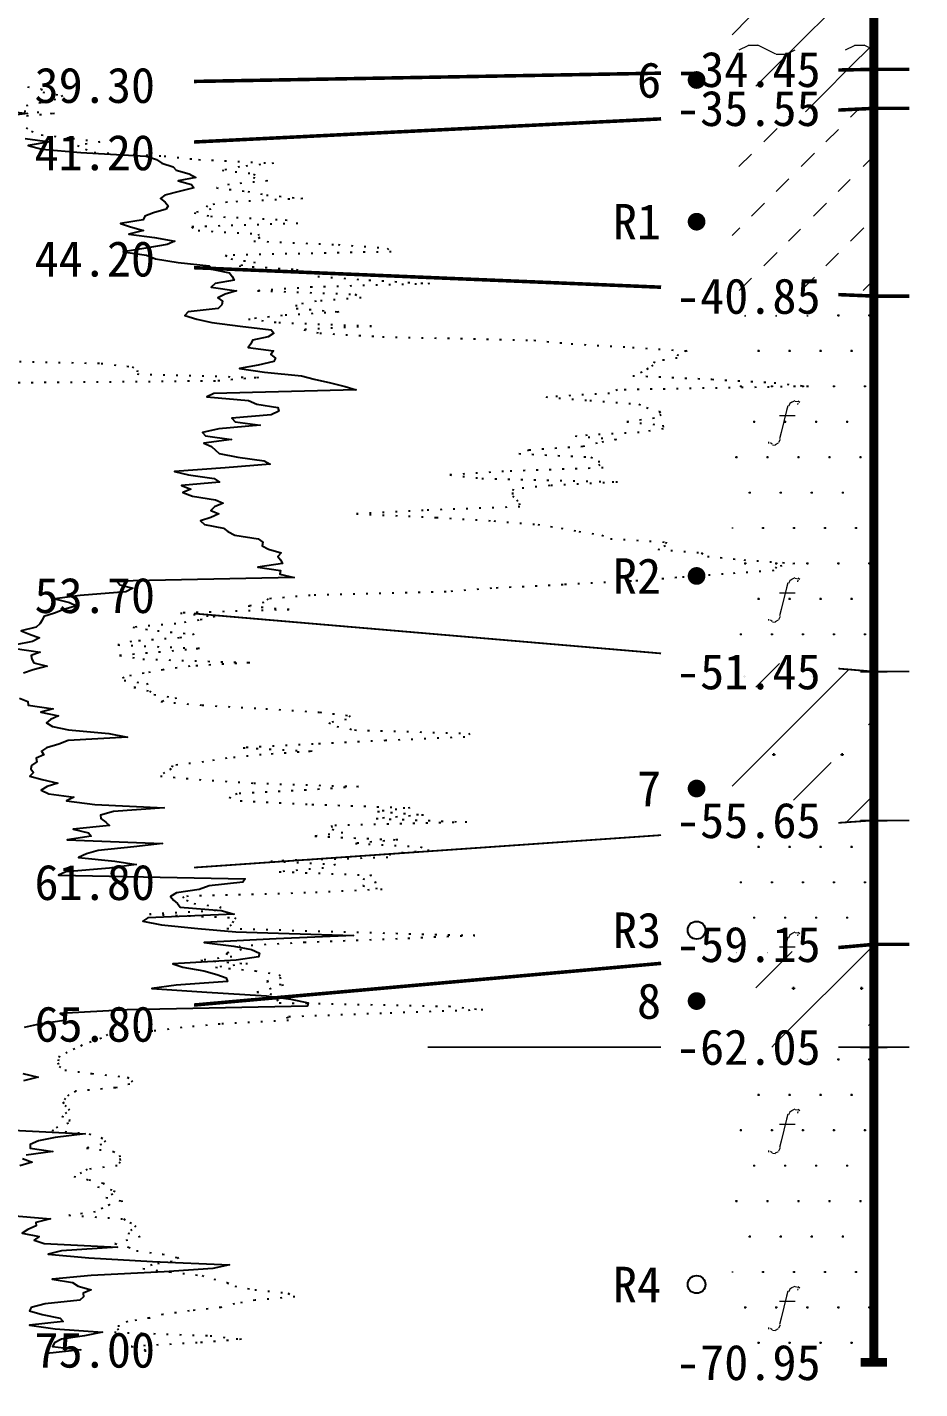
# Model space of a CAD drawing. Extents: x -37 to 3540, y -1485 to 297.
# Drawn here: x 2446 to 2496.4, y 65.4 to 142.3 of the extents above; entities that cross this region are included whole.
import ezdxf
from ezdxf.enums import TextEntityAlignment as Align

# ---------------------------------------------------------------- set-up
doc = ezdxf.new("R2010")
doc.units = 0
doc.linetypes.add('DOT', pattern=[6.35, 0, -6.35])
doc.layers.get('0').update_dxf_attribs({"linetype": 'CONTINUOUS'})
for name, color, linetype in [('CURVE', 200, 'CONTINUOUS'), ('HOLE', 41, 'CONTINUOUS'), ('SAMPLE', 1, 'CONTINUOUS'), ('STRATUM', 241, 'CONTINUOUS')]:
    doc.layers.add(name, color=color, linetype=linetype)
doc.layers.add('HATCH', color=7, linetype='CONTINUOUS', lineweight=13)
doc.styles.add('ST', font='')
doc.styles.get('ST').set_extended_font_data('SimSun')
pattern_1 = [(45, (2148.7487, 0), (-4.24264, 4.24264), [10, 0]), (45, (2149.8097, -3.182), (-2.12132, 6.36396), [3, -3])]
pattern_2 = [(82.875, (2147.914, -1.206), (0.0003693, 10.0001764), [0.0893, -80.5337]), (143.13, (2148.015, -1.2818), (-29.999964, 20.000054), [0.12627, -49.87373]), (172.875, (2148.1923, -1.304), (-70.0002457, 9.9996603), [0.17857, -80.44443]), (206.565, (2148.3707, -1.2147), (-9.999705, -9.999687), [0.19954, -22.16046]), (243.435, (2148.46, -1.0363), (9e-06, -9.999696), [0.19954, -22.16146]), (255.964, (2148.5493, -0.679), (-0.0002, -9.999501), [0.36813, -40.86287]), (255.964, (2148.8593, 0.561), (-0.0002, -9.999501), [1.27838, -39.95262]), (255.964, (2148.9278, 0.835), (-0.0002, -9.999501), [0.28235, -40.94865]), (216.87, (2149.118, 1.0892), (-9.999982, -10.000018), [0.12627, -49.87373]), (243.435, (2149.017, 1.0135), (9e-06, -9.999696), [0.19954, -22.16146]), (206.565, (2149.2965, 1.1785), (-9.999705, -9.999687), [0.19954, -22.16046]), (172.875, (2149.4737, 1.1563), (-70.0002457, 9.9996603), [0.17857, -80.44443]), (143.13, (2149.5747, 1.0806), (-29.999964, 20.000054), [0.12627, -49.87373]), (82.875, (2149.5636, 0.992), (0.0003693, 10.0001764), [0.0893, -80.5337]), (0, (2148.419, 0.34), (0, 10), [0.89286, -9.10714]), (0, (2148.7737, 0), (1, 2), [0, -1.75]), (0, (2148.7487, 0.025), (1, 2), [0, -1.75]), (0, (2148.7487, 0), (1, 2), [0, -1.75]), (0, (2148.7237, 0), (1, 2), [0, -1.75]), (0, (2148.7487, -0.025), (1, 2), [0, -1.75])]
pattern_3 = [(82.875, (2146.9125, -2.6533), (0.000812, 22.000388), [0.1964, -177.1742]), (143.13, (2147.1348, -2.82), (-65.99992, 44.00012), [0.2778, -109.7222]), (172.875, (2147.5246, -2.8687), (-154.00054, 21.999253), [0.39285, -176.97775]), (206.565, (2147.917, -2.672), (-21.99935, -21.9993), [0.439, -48.753]), (243.435, (2148.114, -2.28), (2e-05, -21.99933), [0.439, -48.7552]), (255.964, (2148.31, -1.494), (-0.00044, -21.9989), [0.8099, -89.8983]), (255.964, (2148.992, 1.2344), (-0.00044, -21.9989), [2.8124, -87.8958]), (255.964, (2149.1427, 1.837), (-0.00044, -21.9989), [0.6212, -90.087]), (216.87, (2149.5613, 2.3963), (-21.99996, -22.00004), [0.2778, -109.7222]), (243.435, (2149.339, 2.23), (2e-05, -21.99933), [0.439, -48.7552]), (206.565, (2149.954, 2.593), (-21.99935, -21.9993), [0.439, -48.753]), (172.875, (2150.3437, 2.544), (-154.00054, 21.999253), [0.39285, -176.97775]), (143.13, (2150.566, 2.3772), (-65.99992, 44.00012), [0.2778, -109.7222]), (82.875, (2150.5416, 2.1823), (0.000812, 22.000388), [0.1964, -177.1742]), (0, (2148.023, 0.748), (0, 22), [1.9643, -20.0357]), (0, (2148.8037, 0), (2.2, 4.4), [0, -3.85]), (0, (2148.7487, 0.055), (2.2, 4.4), [0, -3.85]), (0, (2148.7487, 0), (2.2, 4.4), [0, -3.85]), (0, (2148.6937, 0), (2.2, 4.4), [0, -3.85]), (0, (2148.7487, -0.055), (2.2, 4.4), [0, -3.85])]

# ---------------------------------------------------------------- blocks, each defined once
blk = doc.blocks.new('SampleSoilUndisturbed')
at = {"const_width": 0.5}
blk.add_lwpolyline([(-0.25, 0, 1), (0.25, 0, 1)], format="xyb", close=True, dxfattribs=at)
blk = doc.blocks.new('SampleSoilDisturbed')
blk.add_circle((0, 0), 0.5)

msp = doc.modelspace()

# ---------------------------------------------------------------- hatches: boundary and pattern name
at = {"layer": 'HATCH'}
h = msp.add_hatch(dxfattribs=at)
h.set_pattern_fill('YNNT', color=251, style=0)
h.set_pattern_definition([(45, (2148.7487, 0), (-2.12132, 2.12132), [10, 0]), (26.565, (2149.8228, -0.2536), (5.999823, 5.999812), [0.567, -12.849]), (0, (2149.256, -0.2536), (0, 6), [0.567, -5.433]), (26.565, (2147.1674, 0), (5.999823, 5.999812), [0.567, -12.849]), (0, (2147.6745, 0.2536), (0, 6), [0.567, -5.433]), (153.435, (2149.2558, -0.2536), (-5.999818, -5e-06), [1.134, -12.2826]), (26.565, (2152.8228, 2.7464), (5.999823, 5.999812), [0.567, -12.849]), (0, (2152.256, 2.7464), (0, 6), [0.567, -5.433]), (26.565, (2150.1674, 3), (5.999823, 5.999812), [0.567, -12.849]), (0, (2150.6745, 3.2536), (0, 6), [0.567, -5.433]), (153.435, (2152.2558, 2.7464), (-5.999818, -5e-06), [1.134, -12.2826])])
h.paths.add_polyline_path([(2493.761, 156.297), (2485.761, 155.043), (2485.761, 139.755), (2493.761, 139.897)])
h.paths.add_polyline_path([(2481.691, 138.408), (2491.25, 138.408), (2491.25, 141.341), (2481.691, 141.341)], flags=9)
h.paths.add_polyline_path([(2481.691, 154.808), (2491.25, 154.808), (2491.25, 157.741), (2481.691, 157.741)], flags=9)
h = msp.add_hatch(dxfattribs=at)
h.set_pattern_fill('FZNT', color=32, style=0)
h.set_pattern_definition(pattern_1)
h.paths.add_polyline_path([(2493.761, 139.897), (2485.761, 139.755), (2485.761, 137.3), (2493.761, 137.697)])
h.paths.add_polyline_path([(2481.691, 136.208), (2491.25, 136.208), (2491.25, 139.141), (2481.691, 139.141)], flags=9)
h.paths.add_polyline_path([(2481.691, 138.408), (2491.25, 138.408), (2491.25, 141.341), (2481.691, 141.341)], flags=9)
h = msp.add_hatch(dxfattribs=at)
h.set_pattern_fill('NZFT', color=52, style=0)
h.set_pattern_definition([(45, (2148.7487, 0), (-6e-07, 6.99998), [0.9473, -8.9522]), (45, (2150.1487, 1.4), (-6e-07, 6.99998), [0.9869, -8.9126]), (45, (2151.5487, 2.8), (-6e-07, 6.99998), [1.06018, -8.83931]), (45, (2152.9487, 4.2), (-6e-07, 6.99998), [0.94918, -8.95032]), (45, (2154.3487, 5.6), (-6e-07, 6.99998), [1.0365, -8.863]), (45, (2152.2487, 0), (-6e-07, 6.99998), [1.01335, -8.88615]), (45, (2153.6487, 1.4), (-6e-07, 6.99998), [1.07896, -12.12037]), (45, (2155.0487, 2.8), (-6e-07, 6.99998), [0.99882, -8.90067]), (45, (2149.4487, 4.2), (-4e-07, 6.99998), [1.05533, -8.84416]), (45, (2150.8487, 5.6), (-4e-07, 6.99998), [1.0365, -8.863])])
h.paths.add_polyline_path([(2493.761, 137.697), (2485.761, 137.3), (2485.761, 127.431), (2493.761, 127.097)])
h.paths.add_polyline_path([(2481.691, 125.608), (2491.25, 125.608), (2491.25, 128.541), (2481.691, 128.541)], flags=9)
h.paths.add_polyline_path([(2481.691, 136.208), (2491.25, 136.208), (2491.25, 139.141), (2481.691, 139.141)], flags=9)
h = msp.add_hatch(dxfattribs=at)
h.set_pattern_fill('FS', color=142, style=0)
h.set_pattern_definition(pattern_2)
h.paths.add_polyline_path([(2493.761, 127.097), (2485.761, 127.431), (2485.761, 106.581), (2493.761, 105.897)])
h.paths.add_polyline_path([(2481.694, 104.411), (2491.247, 104.411), (2491.247, 107.327), (2481.694, 107.327)], flags=9)
h.paths.add_polyline_path([(2481.691, 125.608), (2491.25, 125.608), (2491.25, 128.541), (2481.691, 128.541)], flags=9)
h = msp.add_hatch(dxfattribs=at)
h.set_pattern_fill('FZNT', color=32, style=0)
h.set_pattern_definition(pattern_1)
h.paths.add_polyline_path([(2493.761, 105.897), (2485.761, 106.581), (2485.761, 96.942), (2493.761, 97.497)])
h.paths.add_polyline_path([(2462.333, 99.57), (2489.009, 99.57), (2489.009, 104.514), (2462.333, 104.514)], flags=9)
h.paths.add_polyline_path([(2481.691, 96.008), (2491.25, 96.008), (2491.25, 98.941), (2481.691, 98.941)], flags=9)
h.paths.add_polyline_path([(2481.694, 104.411), (2491.247, 104.411), (2491.247, 107.327), (2481.694, 107.327)], flags=9)
h = msp.add_hatch(dxfattribs=at)
h.set_pattern_fill('FS', color=32, scale=2.2, style=0)
h.set_pattern_definition(pattern_3)
h.paths.add_polyline_path([(2493.761, 105.897), (2485.761, 106.581), (2485.761, 96.942), (2493.761, 97.497)])
h.paths.add_polyline_path([(2462.333, 99.57), (2489.009, 99.57), (2489.009, 104.514), (2462.333, 104.514)], flags=9)
h.paths.add_polyline_path([(2481.691, 96.008), (2491.25, 96.008), (2491.25, 98.941), (2481.691, 98.941)], flags=9)
h.paths.add_polyline_path([(2481.694, 104.411), (2491.247, 104.411), (2491.247, 107.327), (2481.694, 107.327)], flags=9)
h = msp.add_hatch(dxfattribs=at)
h.set_pattern_fill('FS', color=142, style=0)
h.set_pattern_definition(pattern_2)
h.paths.add_polyline_path([(2493.761, 97.497), (2485.761, 96.942), (2485.761, 89.783), (2493.761, 90.497)])
h.paths.add_polyline_path([(2481.691, 89.008), (2491.25, 89.008), (2491.25, 91.941), (2481.691, 91.941)], flags=9)
h.paths.add_polyline_path([(2481.691, 96.008), (2491.25, 96.008), (2491.25, 98.941), (2481.691, 98.941)], flags=9)
h = msp.add_hatch(dxfattribs=at)
h.set_pattern_fill('FZNT', color=32, style=0)
h.set_pattern_definition(pattern_1)
h.paths.add_polyline_path([(2493.761, 90.497), (2485.761, 89.783), (2485.761, 84.697), (2493.761, 84.697)])
h.paths.add_polyline_path([(2492.125, 82.26), (2518.801, 82.26), (2518.801, 87.204), (2492.125, 87.204)], flags=9)
h.paths.add_polyline_path([(2484.342, 82.839), (2490.92, 82.839), (2490.92, 86.485), (2484.342, 86.485)], flags=9)
h.paths.add_polyline_path([(2481.691, 83.208), (2491.25, 83.208), (2491.25, 86.141), (2481.691, 86.141)], flags=9)
h.paths.add_polyline_path([(2481.691, 89.008), (2491.25, 89.008), (2491.25, 91.941), (2481.691, 91.941)], flags=9)
h = msp.add_hatch(dxfattribs=at)
h.set_pattern_fill('FS', color=32, scale=2.2, style=0)
h.set_pattern_definition(pattern_3)
h.paths.add_polyline_path([(2493.761, 90.497), (2485.761, 89.783), (2485.761, 84.697), (2493.761, 84.697)])
h.paths.add_polyline_path([(2492.125, 82.26), (2518.801, 82.26), (2518.801, 87.204), (2492.125, 87.204)], flags=9)
h.paths.add_polyline_path([(2484.342, 82.839), (2490.92, 82.839), (2490.92, 86.485), (2484.342, 86.485)], flags=9)
h.paths.add_polyline_path([(2481.691, 83.208), (2491.25, 83.208), (2491.25, 86.141), (2481.691, 86.141)], flags=9)
h.paths.add_polyline_path([(2481.691, 89.008), (2491.25, 89.008), (2491.25, 91.941), (2481.691, 91.941)], flags=9)
h = msp.add_hatch(dxfattribs=at)
h.set_pattern_fill('FS', color=142, style=0)
h.set_pattern_definition(pattern_2)
h.paths.add_polyline_path([(2493.761, 84.697), (2485.761, 84.697), (2485.761, 66.897), (2493.761, 66.897)])
h.paths.add_polyline_path([(2492.125, 82.26), (2518.801, 82.26), (2518.801, 87.204), (2492.125, 87.204)], flags=9)
h.paths.add_polyline_path([(2484.342, 82.839), (2490.92, 82.839), (2490.92, 86.485), (2484.342, 86.485)], flags=9)
h.paths.add_polyline_path([(2481.691, 65.408), (2491.25, 65.408), (2491.25, 68.341), (2481.691, 68.341)], flags=9)
h.paths.add_polyline_path([(2481.691, 83.208), (2491.25, 83.208), (2491.25, 86.141), (2481.691, 86.141)], flags=9)

# ---------------------------------------------------------------- linework, layer by layer
at = {"layer": 'CURVE', "color": 100, "linetype": 'DOT', "ltscale": 0.1}
for points in [[(2445.288, 139.001), (2446.778, 138.801), (2446.878, 138.601), (2448.008, 138.401), (2447.588, 138.201), (2446.758, 138.001), (2445.758, 137.801)], [(2445.088, 137.601), (2447.528, 137.401), (2445.368, 137.201)], [(2445.928, 136.601), (2446.238, 136.401), (2446.788, 136.201), (2448.568, 136.001), (2450.098, 135.801), (2448.838, 135.601), (2449.278, 135.401), (2449.768, 135.201), (2453.718, 135.001), (2455.668, 134.801), (2459.888, 134.601), (2457.968, 134.401), (2456.998, 134.201), (2458.818, 134.001), (2458.738, 133.801), (2459.548, 133.601), (2457.398, 133.401), (2456.668, 133.201), (2458.438, 133.001), (2459.488, 132.801), (2461.538, 132.601), (2457.288, 132.401), (2456.088, 132.201), (2456.358, 132.001), (2455.408, 131.801), (2456.328, 131.601), (2460.558, 131.401), (2461.268, 131.201), (2455.268, 131.001), (2455.638, 130.801), (2459.028, 130.601), (2459.118, 130.401), (2458.778, 130.201), (2463.538, 130.001), (2466.308, 129.801), (2466.528, 129.601), (2457.168, 129.401), (2457.478, 129.201), (2458.858, 129.001), (2457.958, 128.801), (2461.168, 128.601), (2462.488, 128.401), (2462.388, 128.201), (2465.278, 128.001), (2468.698, 127.801), (2462.058, 127.601), (2458.998, 127.401), (2464.478, 127.201), (2464.838, 127.001), (2462.298, 126.801), (2461.168, 126.601), (2461.178, 126.401), (2463.578, 126.201), (2460.388, 126.001), (2458.478, 125.801), (2460.188, 125.601), (2465.428, 125.401), (2461.598, 125.201), (2462.508, 125.001), (2466.038, 124.801), (2474.588, 124.601), (2476.678, 124.401), (2480.148, 124.201), (2483.228, 124.001), (2482.698, 123.801), (2482.668, 123.601), (2481.388, 123.401), (2481.288, 123.201), (2481.028, 123.001), (2480.688, 122.801), (2480.168, 122.601), (2484.628, 122.401), (2488.138, 122.201), (2490.068, 122.001), (2479.298, 121.801), (2478.848, 121.601), (2475.258, 121.401), (2477.738, 121.201), (2480.498, 121.001), (2480.928, 120.801), (2481.648, 120.601), (2481.768, 120.401), (2481.378, 120.201), (2479.828, 120.001), (2481.858, 119.801), (2481.878, 119.601), (2480.528, 119.401), (2476.908, 119.201), (2479.238, 119.001), (2478.158, 118.801), (2477.338, 118.601), (2474.308, 118.401), (2473.738, 118.201), (2477.788, 118.001), (2478.248, 117.801), (2478.228, 117.601), (2478.488, 117.401), (2472.868, 117.201), (2469.838, 117.001), (2471.648, 116.801), (2479.308, 116.601), (2475.478, 116.401), (2473.408, 116.201), (2473.368, 116.001), (2473.368, 115.801), (2473.628, 115.601), (2473.748, 115.401), (2473.798, 115.201), (2468.338, 115.001), (2464.568, 114.801), (2469.088, 114.601), (2472.318, 114.401), (2474.798, 114.201), (2476.118, 114.001), (2477.118, 113.801), (2478.408, 113.601), (2478.898, 113.401), (2482.048, 113.201), (2482.008, 113.001), (2481.578, 112.801), (2484.018, 112.601), (2484.368, 112.401), (2486.418, 112.201), (2489.298, 112.001), (2488.268, 111.801), (2488.128, 111.601), (2485.258, 111.401), (2482.638, 111.201), (2480.088, 111.001), (2476.228, 110.801), (2472.188, 110.601), (2469.628, 110.401), (2461.968, 110.201), (2459.598, 110.001), (2459.348, 109.801), (2458.468, 109.601), (2460.778, 109.401), (2454.648, 109.201), (2456.578, 109.001), (2455.678, 108.801), (2454.388, 108.601), (2451.948, 108.401), (2453.338, 108.201), (2455.418, 108.001), (2454.578, 107.801), (2451.888, 107.601), (2451.118, 107.401), (2455.718, 107.201), (2453.508, 107.001), (2451.208, 106.801), (2452.518, 106.601), (2458.548, 106.401), (2455.178, 106.201), (2453.658, 106.001), (2452.588, 105.801), (2451.388, 105.601), (2451.458, 105.401), (2452.828, 105.201), (2452.008, 105.001), (2452.888, 104.801), (2453.148, 104.601), (2454.418, 104.401), (2453.538, 104.201), (2455.868, 104.001), (2459.458, 103.801), (2462.498, 103.601), (2464.208, 103.401), (2463.998, 103.201), (2463.018, 103.001), (2463.468, 102.801), (2464.468, 102.601), (2470.968, 102.401), (2470.688, 102.201), (2466.208, 102.001), (2462.128, 101.801), (2458.188, 101.601), (2462.068, 101.401), (2459.198, 101.201), (2457.268, 101.001), (2455.948, 100.801), (2454.188, 100.601), (2454.118, 100.401), (2453.738, 100.201), (2453.508, 100.001), (2455.698, 99.801), (2458.778, 99.601), (2464.678, 99.401), (2461.728, 99.201), (2457.848, 99.001), (2457.388, 98.801), (2458.018, 98.601), (2462.058, 98.401), (2467.588, 98.201), (2465.768, 98.001), (2468.348, 97.801), (2465.688, 97.601), (2470.798, 97.401), (2463.168, 97.201), (2463.198, 97.001), (2463.808, 96.801), (2462.228, 96.601), (2466.898, 96.401), (2464.518, 96.201), (2468.188, 96.001), (2468.678, 95.801), (2466.468, 95.601), (2466.348, 95.401), (2459.738, 95.201), (2463.398, 95.001), (2462.718, 94.801), (2460.218, 94.601), (2465.418, 94.401), (2464.928, 94.201), (2465.678, 94.001), (2464.928, 93.801), (2466.028, 93.601), (2461.698, 93.401), (2454.768, 93.201), (2454.978, 93.001), (2455.398, 92.801), (2456.918, 92.601), (2456.638, 92.401), (2452.898, 92.201), (2457.758, 92.001), (2457.618, 91.801), (2457.508, 91.601), (2457.268, 91.401), (2463.858, 91.201), (2471.248, 91.001), (2466.868, 90.801), (2461.668, 90.601), (2457.978, 90.401), (2458.088, 90.201), (2457.208, 90.001), (2457.538, 89.801), (2455.798, 89.601), (2458.428, 89.401), (2456.628, 89.201), (2458.858, 89.001), (2460.218, 88.801), (2460.328, 88.601), (2459.488, 88.401), (2460.448, 88.201), (2459.758, 88.001), (2458.948, 87.801), (2460.348, 87.601), (2460.088, 87.401), (2460.218, 87.201), (2469.778, 87.001), (2471.708, 86.801), (2465.988, 86.601), (2460.648, 86.401), (2460.738, 86.201), (2456.878, 86.001), (2454.718, 85.801), (2453.078, 85.601), (2450.528, 85.401), (2450.188, 85.201), (2449.598, 85.001), (2449.098, 84.801), (2448.688, 84.601), (2448.258, 84.401), (2447.818, 84.201), (2447.758, 84.001), (2447.728, 83.801), (2447.798, 83.601), (2448.118, 83.401), (2449.638, 83.201), (2451.638, 83.001), (2451.928, 82.801), (2451.778, 82.601), (2450.968, 82.401), (2448.728, 82.201), (2448.338, 82.001), (2448.148, 81.801), (2448.008, 81.601), (2448.118, 81.401), (2448.378, 81.201), (2448.218, 81.001), (2447.958, 80.801), (2448.388, 80.601), (2448.318, 80.401), (2447.708, 80.201), (2447.388, 80.001), (2449.498, 79.801), (2450.158, 79.601), (2450.418, 79.401), (2450.188, 79.201), (2449.348, 79.001), (2450.838, 78.801), (2451.208, 78.601), (2451.218, 78.401), (2451.248, 78.201), (2451.068, 78.001), (2449.388, 77.801), (2449.068, 77.601), (2448.618, 77.401), (2449.478, 77.201), (2450.358, 77.001), (2449.958, 76.801), (2450.918, 76.601), (2450.828, 76.401), (2450.438, 76.201), (2451.368, 76.001), (2450.648, 75.801), (2450.258, 75.601), (2449.838, 75.401), (2448.338, 75.201), (2451.428, 75.001), (2451.788, 74.801), (2452.128, 74.601), (2451.908, 74.401), (2451.668, 74.201), (2452.368, 74.001), (2451.658, 73.801), (2450.948, 73.601), (2451.718, 73.401), (2452.158, 73.201), (2453.628, 73.001), (2454.548, 72.801), (2454.168, 72.601), (2453.038, 72.401), (2452.528, 72.201), (2454.038, 72.001), (2455.858, 71.801), (2456.528, 71.601), (2457.258, 71.401), (2457.708, 71.201), (2458.838, 71.001), (2460.708, 70.801), (2461.098, 70.601), (2458.848, 70.401), (2457.688, 70.201), (2456.928, 70.001), (2455.138, 69.801), (2453.648, 69.601), (2452.888, 69.401), (2451.668, 69.201), (2451.148, 69.001), (2451.138, 68.801), (2450.918, 68.601), (2456.318, 68.401), (2458.078, 68.201), (2455.588, 68.001), (2451.868, 67.801), (2452.658, 67.601), (2452.658, 67.401)], [(2441.884, 123.499), (2450.164, 123.299), (2451.914, 123.099), (2452.224, 122.899), (2452.194, 122.699), (2459.054, 122.499), (2456.614, 122.299), (2434.944, 122.099)]]:
    msp.add_lwpolyline(points, dxfattribs=at)
at = {"layer": 'CURVE', "color": 30, "linetype": 'Continuous'}
for points in [[(2444.408, 137.601), (2446.008, 137.401), (2444.328, 137.201)], [(2445.888, 136.001), (2447.278, 135.801), (2446.048, 135.601), (2446.828, 135.401), (2449.018, 135.201), (2452.708, 135.001), (2453.298, 134.801), (2453.588, 134.601), (2454.228, 134.401), (2454.408, 134.201), (2455.138, 134.001), (2455.508, 133.801), (2454.508, 133.601), (2455.258, 133.401), (2455.398, 133.201), (2454.578, 133.001), (2453.768, 132.801), (2453.518, 132.601), (2453.778, 132.401), (2453.948, 132.201), (2453.828, 132.001), (2453.118, 131.801), (2452.638, 131.601), (2452.538, 131.401), (2451.258, 131.201), (2451.828, 131.001), (2452.548, 130.801), (2451.738, 130.601), (2453.178, 130.401), (2454.328, 130.201), (2453.888, 130.001), (2452.688, 129.801), (2451.418, 129.601), (2452.718, 129.401), (2453.228, 129.201), (2454.508, 129.001), (2456.258, 128.801), (2456.488, 128.601), (2457.408, 128.401), (2457.558, 128.201), (2457.668, 128.001), (2456.598, 127.801), (2456.368, 127.601), (2457.798, 127.401), (2457.158, 127.201), (2456.748, 127.001), (2457.008, 126.801), (2456.968, 126.601), (2456.778, 126.401), (2455.068, 126.201), (2454.888, 126.001), (2455.558, 125.801), (2456.408, 125.601), (2458.018, 125.401), (2459.758, 125.201), (2459.908, 125.001), (2459.588, 124.801), (2458.698, 124.601), (2458.608, 124.401), (2458.458, 124.201), (2459.888, 124.001), (2459.748, 123.801), (2460.008, 123.601), (2459.908, 123.401), (2459.018, 123.201), (2457.978, 123.001), (2459.388, 122.801), (2461.478, 122.601), (2462.178, 122.401), (2463.098, 122.201), (2463.928, 122.001), (2464.558, 121.801), (2456.528, 121.601), (2456.128, 121.401), (2458.488, 121.201), (2458.948, 121.001), (2460.128, 120.801), (2460.188, 120.601), (2459.758, 120.401), (2457.548, 120.201), (2457.728, 120.001), (2459.138, 119.801), (2456.798, 119.601), (2455.878, 119.401), (2456.048, 119.201), (2457.518, 119.001), (2455.968, 118.801), (2456.388, 118.601), (2456.618, 118.401), (2456.828, 118.201), (2457.878, 118.001), (2459.368, 117.801), (2459.708, 117.601), (2457.168, 117.401), (2454.298, 117.201), (2455.098, 117.001), (2456.538, 116.801), (2456.838, 116.601), (2454.698, 116.401), (2455.228, 116.201), (2454.768, 116.001), (2455.318, 115.801), (2456.618, 115.601), (2457.058, 115.401), (2456.568, 115.201), (2456.348, 115.001), (2456.808, 114.801), (2456.358, 114.601), (2455.778, 114.401), (2455.998, 114.201), (2457.068, 114.001), (2457.318, 113.801), (2457.708, 113.601), (2459.018, 113.401), (2459.298, 113.201), (2459.258, 113.001), (2459.618, 112.801), (2460.318, 112.601), (2460.128, 112.401), (2460.288, 112.201), (2460.398, 112.001), (2459.008, 111.801), (2460.288, 111.601), (2460.248, 111.401), (2461.058, 111.201), (2451.068, 111.001), (2451.228, 110.801), (2451.948, 110.601), (2451.558, 110.401), (2448.978, 110.201), (2447.548, 110.001), (2448.378, 109.801), (2448.778, 109.601), (2448.068, 109.401), (2447.538, 109.201), (2446.938, 109.001), (2446.848, 108.801), (2446.708, 108.601), (2446.498, 108.401), (2445.648, 108.201), (2446.118, 108.001), (2446.698, 107.801), (2446.288, 107.601), (2445.338, 107.401)], [(2445.318, 107.201), (2446.718, 107.001), (2446.218, 106.801), (2446.248, 106.601), (2446.368, 106.401), (2447.128, 106.201), (2446.328, 106.001), (2445.788, 105.801)], [(2445.568, 104.401), (2446.028, 104.201), (2446.058, 104.001), (2447.468, 103.801), (2446.768, 103.601), (2447.768, 103.401), (2447.318, 103.201), (2447.088, 103.001), (2447.418, 102.801), (2448.328, 102.601), (2450.608, 102.401), (2451.658, 102.201), (2448.308, 102.001), (2447.778, 101.801), (2447.078, 101.601), (2446.798, 101.401), (2446.938, 101.201), (2446.508, 101.001), (2446.548, 100.801), (2446.238, 100.601), (2446.208, 100.401), (2446.348, 100.201), (2446.148, 100.001), (2446.848, 99.801), (2447.728, 99.601), (2447.128, 99.401), (2446.778, 99.201), (2447.208, 99.001), (2448.618, 98.801), (2448.218, 98.601), (2449.808, 98.401), (2453.718, 98.201), (2450.858, 98.001), (2450.138, 97.801), (2450.158, 97.601), (2450.428, 97.401), (2450.638, 97.201), (2448.588, 97.001), (2449.448, 96.801), (2449.598, 96.601), (2448.248, 96.401), (2453.628, 96.201), (2452.018, 96.001), (2449.998, 95.801), (2449.338, 95.601), (2448.888, 95.401), (2450.938, 95.201), (2452.138, 95.001), (2450.648, 94.801), (2448.178, 94.601), (2447.768, 94.401), (2458.298, 94.201), (2458.158, 94.001), (2456.258, 93.801), (2455.698, 93.601), (2454.428, 93.401), (2454.078, 93.201), (2454.258, 93.001), (2454.478, 92.801), (2454.628, 92.601), (2456.938, 92.401), (2457.668, 92.201), (2452.798, 92.001), (2452.528, 91.801), (2453.568, 91.601), (2455.618, 91.401), (2457.758, 91.201), (2464.398, 91.001), (2460.048, 90.801), (2455.988, 90.601), (2457.648, 90.401), (2458.658, 90.201), (2459.108, 90.001), (2459.038, 89.801), (2457.778, 89.601), (2454.208, 89.401), (2454.778, 89.201), (2455.968, 89.001), (2456.698, 88.801), (2457.218, 88.601), (2457.288, 88.401), (2454.408, 88.201), (2453.018, 88.001), (2456.128, 87.801), (2459.488, 87.601), (2460.868, 87.401), (2461.838, 87.201), (2461.808, 87.001), (2451.638, 86.801), (2447.858, 86.601), (2448.178, 86.401), (2448.078, 86.201), (2446.668, 86.001), (2445.818, 85.801)], [(2445.748, 83.201), (2446.618, 83.001), (2445.788, 82.801)], [(2445.188, 80.001), (2449.258, 79.801), (2447.568, 79.601), (2446.628, 79.401), (2446.168, 79.201), (2446.168, 79.001), (2447.448, 78.801), (2445.938, 78.601)], [(2445.738, 78.401), (2446.268, 78.201), (2445.578, 78.001)], [(2444.848, 75.201), (2447.318, 75.001), (2446.478, 74.801), (2446.508, 74.601), (2446.038, 74.401), (2445.708, 74.201), (2446.668, 74.001), (2446.398, 73.801), (2446.958, 73.601), (2451.098, 73.401), (2447.928, 73.201), (2447.178, 73.001), (2449.478, 72.801), (2453.068, 72.601), (2457.408, 72.401), (2456.478, 72.201), (2453.728, 72.001), (2449.598, 71.801), (2447.408, 71.601), (2448.548, 71.401), (2448.878, 71.201), (2449.608, 71.001), (2449.148, 70.801), (2449.168, 70.601), (2448.968, 70.401), (2447.018, 70.201), (2446.228, 70.001), (2446.128, 69.801), (2446.838, 69.601), (2447.858, 69.401), (2448.018, 69.201), (2446.128, 69.001), (2447.578, 68.801), (2450.248, 68.601), (2449.228, 68.401), (2447.938, 68.201), (2447.528, 68.001), (2447.428, 67.801), (2449.028, 67.601), (2447.098, 67.401)]]:
    msp.add_lwpolyline(points, dxfattribs=at)
at = {"layer": 'HOLE', "linetype": 'Continuous', "const_width": 0.5}
for points in [[(2493.761, 216.897), (2493.761, 66.897)], [(2493.011, 66.897), (2494.511, 66.897)]]:
    msp.add_lwpolyline(points, dxfattribs=at)
at = {"layer": 'HOLE', "linetype": 'Continuous'}
for points in [[(2493.011, 139.897), (2494.511, 139.897)], [(2493.011, 137.697), (2494.511, 137.697)], [(2493.011, 127.097), (2494.511, 127.097)], [(2493.011, 105.897), (2494.511, 105.897)], [(2493.011, 97.497), (2494.511, 97.497)], [(2493.011, 90.497), (2494.511, 90.497)], [(2493.011, 84.697), (2494.511, 84.697)]]:
    msp.add_lwpolyline(points, dxfattribs=at)
at = {"layer": 'STRATUM', "linetype": 'Continuous'}
for points, const_width in [([(2491.761, 139.861), (2493.761, 139.897), (2495.761, 139.897)], 0.2), ([(2455.408, 139.215), (2468.584, 139.449), (2481.761, 139.683)], 0.2), ([(2491.761, 137.598), (2493.761, 137.697), (2495.761, 137.697)], 0.2), ([(2455.408, 135.796), (2468.584, 136.449), (2481.761, 137.102)], 0.2), ([(2455.408, 128.7), (2468.584, 128.149), (2481.761, 127.598)], 0.2), ([(2491.761, 127.181), (2493.761, 127.097), (2495.761, 127.097)], 0.2), ([(2455.408, 109.175), (2468.584, 108.049), (2481.761, 106.923)], 0.1), ([(2491.761, 106.068), (2493.761, 105.897), (2495.761, 105.897)], 0.1), ([(2491.761, 97.358), (2493.761, 97.497), (2495.761, 97.497)], 0.1), ([(2455.408, 94.834), (2468.584, 95.749), (2481.761, 96.664)], 0.1), ([(2491.761, 90.318), (2493.761, 90.497), (2495.761, 90.497)], 0.2), ([(2455.408, 87.072), (2468.584, 88.249), (2481.761, 89.426)], 0.2), ([(2468.584, 84.697), (2481.173, 84.697), (2481.761, 84.697)], 0.1), ([(2491.761, 84.697), (2493.761, 84.697), (2495.761, 84.697)], 0.1)]:
    msp.add_lwpolyline(points, dxfattribs=dict(at, const_width=const_width))

# ---------------------------------------------------------------- block references
at = {"layer": 'SAMPLE'}
for name, p in [('SampleSoilUndisturbed', (2483.761, 139.297)), ('SampleSoilUndisturbed', (2483.761, 131.297)), ('SampleSoilUndisturbed', (2483.761, 111.297)), ('SampleSoilUndisturbed', (2483.761, 99.297)), ('SampleSoilDisturbed', (2483.761, 91.297)), ('SampleSoilUndisturbed', (2483.761, 87.297)), ('SampleSoilDisturbed', (2483.761, 71.297))]:
    msp.add_blockref(name, p, dxfattribs=at)

# ---------------------------------------------------------------- texts
at = {"layer": 'HOLE', "style": 'ST'}
for s, p in [('-34.45', (2490.761, 139.897)), ('-35.55', (2490.761, 137.697)), ('-40.85', (2490.761, 127.097)), ('-51.45', (2490.761, 105.897)), ('-55.65', (2490.761, 97.497)), ('-59.15', (2490.761, 90.497)), ('-62.05', (2490.761, 84.697)), ('-70.95', (2490.761, 66.897))]:
    msp.add_text(s, height=2, dxfattribs=at).set_placement(p, align=Align.MIDDLE_RIGHT)
for s, p in [('39.30', (2446.408, 139.001)), ('41.20', (2446.408, 135.201)), ('44.20', (2446.408, 129.201)), ('53.70', (2446.408, 110.201)), ('61.80', (2446.408, 94.001)), ('65.80', (2446.408, 86.001)), ('75.00', (2446.408, 67.601))]:
    msp.add_text(s, height=2, dxfattribs=at).set_placement(p, align=Align.MIDDLE_LEFT)
at = {"layer": 'SAMPLE', "style": 'ST'}
for s, p in [('6', (2481.761, 139.297)), ('R1', (2481.761, 131.297)), ('R2', (2481.761, 111.297)), ('7', (2481.761, 99.297)), ('R3', (2481.761, 91.297)), ('8', (2481.761, 87.297)), ('R4', (2481.761, 71.297))]:
    msp.add_text(s, height=2, dxfattribs=at).set_placement(p, align=Align.MIDDLE_RIGHT)

doc.saveas('drawing.dxf')
